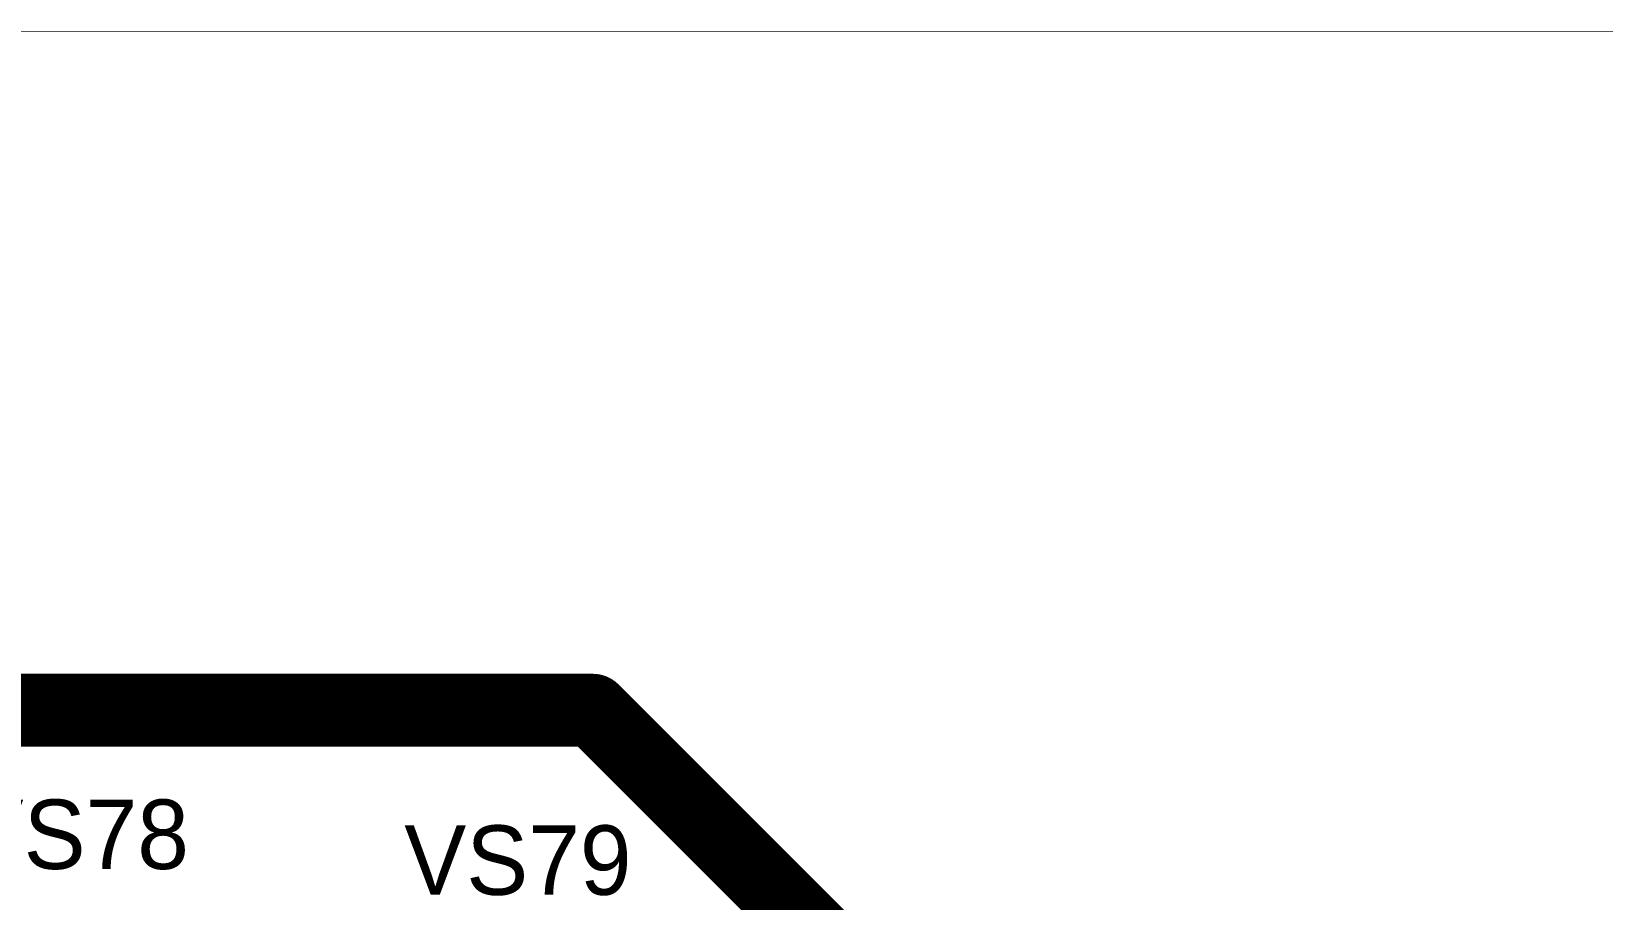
# Model space of a CAD drawing. Header units: millimetres. Extents: x 0 to 1769, y 431 to 1001.
# Drawn here: x 1612.01 to 1646.48, y 601.98 to 621.03 of the extents above; entities that cross this region are included whole.
import ezdxf

# ---------------------------------------------------------------- set-up
doc = ezdxf.new("R2010")
doc.units = ezdxf.units.MM
for name, color, linetype in [('Mechanical3', 76, 'Continuous'), ('TopLayer', 1, 'Continuous'), ('TopOverlay', 2, 'Continuous')]:
    doc.layers.add(name, color=color, linetype=linetype)

msp = doc.modelspace()

# ---------------------------------------------------------------- linework, layer by layer
at = {"layer": 'Mechanical3', "const_width": 0.01}
msp.add_lwpolyline([(1282.981, 621.029), (1767.981, 621.029)], dxfattribs=at)
at = {"layer": 'TopLayer', "const_width": 1.6}
for points in [[(1601.075, 606.132), (1624.329, 606.132)], [(1624.329, 606.132), (1632.466, 597.995)]]:
    msp.add_lwpolyline(points, dxfattribs=at)
at = {"layer": 'TopLayer', "const_width": 0.8}
msp.add_lwpolyline([(1623.929, 606.132, 1), (1624.729, 606.132, 1)], format="xyb", close=True, dxfattribs=at)
msp.add_lwpolyline([(1623.929, 606.132, 1), (1624.729, 606.132, 1)], format="xyb", close=True, dxfattribs=at)

# ---------------------------------------------------------------- texts
at = {"layer": 'TopOverlay'}
for s, p in [('VS78', (1610.483, 602.647)), ('VS79', (1620.193, 602.08))]:
    msp.add_text(s, height=1.524, dxfattribs=at).set_placement(p)

doc.saveas('drawing.dxf')
